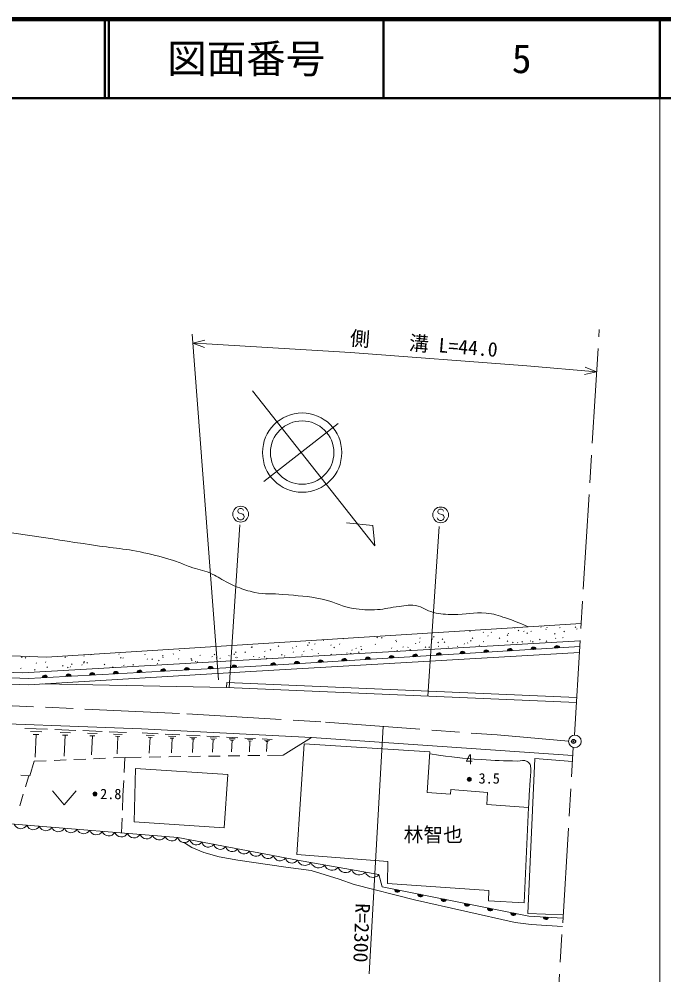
# Model space of a CAD drawing. Units: millimetres, scale not verified. Extents: x 40000 to 680000, y 20000 to 380000.
# Drawn here: x 497880 to 579500, y 259022 to 380000 of the extents above; entities that cross this region are included whole.
import ezdxf
from ezdxf.enums import TextEntityAlignment as Align

# ---------------------------------------------------------------- set-up
doc = ezdxf.new("R2010")
doc.units = ezdxf.units.MM
doc.header["$LTSCALE"] = 1000
doc.header["$PDMODE"] = 32
doc.header["$PDSIZE"] = 500
doc.linetypes.add('CHAIN', pattern=[18.5, 12, -1.5, 3.5, -1.5])
for name, color, linetype, lineweight in [('M-BGD', 7, 'Continuous', 13), ('M-BMK', 2, 'CHAIN', 13), ('M-BMK-SRVR', 3, 'Continuous', 13), ('M-STR-HTXT', 7, 'Continuous', 13), ('M-STR-STRC', 7, 'Continuous', 13), ('M-TTL', 2, 'Continuous', 140), ('M-TTL-BAND', 7, 'Continuous', 13), ('M-TTL-LINE', 7, 'Continuous', 50)]:
    doc.layers.add(name, color=color, linetype=linetype, lineweight=lineweight)
for name, color, linetype in [('M-BGD-HTXT', 7, 'Continuous'), ('M-OTRS', 6, 'Continuous'), ('M-TTL-TXT', 7, 'Continuous')]:
    doc.layers.add(name, color=color, linetype=linetype)
doc.styles.add('ＭＳ ゴシック', font='')
doc.styles.get('ＭＳ ゴシック').set_extended_font_data('MS Gothic')

msp = doc.modelspace()

# ---------------------------------------------------------------- linework, layer by layer
at = {"layer": 'M-BGD'}
for p, q in [((554918, 302463), (554989, 302534)), ((560577, 302918), (560619, 302959)), ((561067, 302581), (561138, 302652)), ((561726, 302477), (561797, 302547)), ((562671, 302479), (562742, 302549)), ((563910, 302998), (563980, 303069)), ((564537, 302728), (564608, 302799)), ((564662, 302964), (564732, 303034)), ((566304, 302937), (566374, 303008)), ((566854, 302459), (566925, 302530)), ((568278, 302988), (568348, 303058)), ((568432, 302762), (568503, 302833)), ((536355, 301324), (536425, 301394)), ((538879, 301576), (538905, 301603)), ((543181, 301678), (543252, 301749)), ((543774, 301661), (543845, 301732)), ((545534, 301327), (545605, 301398)), ((548593, 301603), (548664, 301673)), ((550150, 301507), (550220, 301578)), ((550356, 301774), (550426, 301845)), ((551443, 301467), (551514, 301538)), ((555020, 301268), (555091, 301338)), ((555030, 301269), (555101, 301339)), ((555229, 301613), (555300, 301683)), ((556609, 302345), (556679, 302416)), ((556628, 301170), (556698, 301241)), ((557196, 301890), (557267, 301961)), ((557624, 302341), (557694, 302411)), ((558664, 301600), (558735, 301671)), ((559666, 301224), (559737, 301294)), ((559668, 301995), (559738, 302065)), ((559772, 302200), (559842, 302270)), ((562147, 302228), (562217, 302299)), ((562571, 301243), (562641, 301314)), ((563770, 301449), (563841, 301520)), ((564601, 301240), (564672, 301310)), ((565653, 302161), (565724, 302231)), ((565759, 301582), (565830, 301652)), ((566670, 301671), (566741, 301742)), ((518168, 300057), (518238, 300128)), ((520879, 300465), (520892, 300477)), ((527249, 300471), (527320, 300542)), ((527368, 300456), (527438, 300527)), ((529657, 300127), (529728, 300198)), ((530678, 300590), (530749, 300661)), ((532479, 300368), (532549, 300439)), ((532935, 300573), (533006, 300644)), ((534379, 300728), (534450, 300799)), ((534563, 301016), (534633, 301086)), ((534922, 300158), (534992, 300229)), ((535286, 300864), (535357, 300934)), ((537319, 300728), (537390, 300799)), ((537726, 300416), (537796, 300487)), ((538420, 300840), (538490, 300910)), ((539984, 300086), (540055, 300157)), ((540502, 300319), (540573, 300390)), ((541127, 300550), (541198, 300620)), ((541183, 300161), (541254, 300232)), ((542932, 300823), (543003, 300894)), ((545000, 300340), (545070, 300411)), ((545615, 301160), (545686, 301231)), ((545709, 299991), (545780, 300062)), ((546452, 300484), (546522, 300554)), ((547075, 300445), (547146, 300516)), ((547351, 300143), (547421, 300214)), ((548044, 300946), (548115, 301017)), ((548546, 301102), (548616, 301173)), ((549300, 300474), (549371, 300545)), ((549744, 300474), (549814, 300545)), ((550901, 301049), (550972, 301120)), ((550925, 300577), (550996, 300647)), ((551694, 301108), (551765, 301179)), ((552181, 300492), (552252, 300563)), ((553330, 300571), (553400, 300641)), ((554205, 300899), (554275, 300970)), ((554625, 300991), (554696, 301061)), ((556100, 300705), (556171, 300776)), ((560331, 301056), (560402, 301126)), ((560955, 301034), (561026, 301104)), ((561532, 301148), (561603, 301218)), ((562861, 301150), (562932, 301221)), ((498189, 299206), (498260, 299276)), ((498646, 299106), (498717, 299176)), ((503661, 299212), (503732, 299283)), ((504790, 299449), (504814, 299473)), ((506078, 299348), (506148, 299418)), ((506978, 299525), (507049, 299596)), ((510484, 299593), (510555, 299663)), ((510723, 299121), (510794, 299192)), ((511006, 299098), (511076, 299169)), ((511205, 299858), (511220, 299873)), ((513779, 299536), (513849, 299606)), ((514077, 298946), (514148, 299016)), ((514677, 298960), (514748, 299031)), ((515545, 298776), (515616, 298847)), ((516032, 299376), (516103, 299447)), ((516054, 299169), (516124, 299240)), ((517372, 299600), (517442, 299671)), ((518036, 298992), (518107, 299062)), ((519630, 299005), (519700, 299076)), ((519721, 298809), (519792, 298880)), ((520751, 299430), (520822, 299500)), ((522284, 299272), (522354, 299342)), ((522566, 299546), (522637, 299617)), ((522825, 299142), (522896, 299213)), ((523295, 299051), (523365, 299122)), ((524410, 299396), (524481, 299467)), ((525065, 299570), (525136, 299640)), ((525280, 299176), (525351, 299246)), ((525284, 299833), (525355, 299904)), ((525436, 299142), (525507, 299212)), ((526468, 299823), (526538, 299893)), ((527542, 299291), (527613, 299362)), ((528234, 299143), (528305, 299214)), ((528899, 299255), (528970, 299325)), ((528938, 299946), (529009, 300017)), ((529189, 299046), (529260, 299117)), ((531103, 299490), (531173, 299560)), ((531458, 299379), (531529, 299450)), ((532554, 299824), (532625, 299895)), ((533650, 299511), (533721, 299582)), ((533873, 299936), (533944, 300007)), ((535717, 299680), (535788, 299751)), ((537355, 299527), (537426, 299598)), ((539336, 299731), (539407, 299802)), ((539834, 299668), (539905, 299739)), ((540860, 299830), (540930, 299901)), ((498057, 297796), (498128, 297866)), ((499847, 297590), (499918, 297660)), ((500025, 298451), (500095, 298522)), ((501213, 298576), (501283, 298647)), ((501390, 297933), (501461, 298004)), ((503366, 298114), (503436, 298185)), ((504025, 297890), (504095, 297961)), ((504325, 297976), (504396, 298047)), ((504520, 298303), (504591, 298374)), ((505808, 298226), (505879, 298297)), ((506028, 298480), (506099, 298551)), ((506071, 298611), (506142, 298682)), ((506449, 298471), (506519, 298542)), ((508649, 298262), (508720, 298333)), ((509712, 297948), (509783, 298019)), ((511091, 298171), (511162, 298242)), ((511427, 298013), (511430, 298016)), ((512287, 298245), (512358, 298316)), ((515358, 298387), (515429, 298457)), ((520191, 298641), (520261, 298711)), ((520406, 298606), (520476, 298676)), ((500869, 295857), (524139, 295385)), ((524139, 295385), (568418, 293510)), ((498609, 290219), (501491, 290108)), ((499316, 289831), (500756, 289776)), ((499662, 289457), (500382, 289429)), ((500022, 289443), (499911, 286562)), ((502410, 290072), (505052, 289971)), ((503058, 289717), (504378, 289666)), ((503375, 289374), (504036, 289348)), ((503705, 289361), (503603, 286719)), ((505963, 289935), (508381, 289842)), ((506556, 289610), (507765, 289563)), ((506846, 289296), (507451, 289273)), ((507149, 289284), (507055, 286867)), ((509285, 289807), (511493, 289722)), ((509826, 289510), (510930, 289467)), ((510091, 289223), (510643, 289202)), ((510367, 289212), (510282, 287005)), ((513477, 289644), (515478, 289545)), ((513965, 289369), (514965, 289320)), ((516348, 289503), (518206, 289411)), ((516801, 289247), (517730, 289202)), ((519073, 289368), (520796, 289283)), ((521659, 289241), (523254, 289162)), ((514202, 289107), (514703, 289082)), ((514453, 289094), (514354, 287094)), ((517022, 289004), (517486, 288981)), ((517254, 288992), (517163, 287134)), ((519493, 289132), (520355, 289089)), ((519698, 288906), (520129, 288884)), ((519913, 288895), (519828, 287172)), ((522048, 289022), (522846, 288982)), ((522238, 288813), (522636, 288793)), ((522437, 288803), (522358, 287208)), ((524114, 289120), (525587, 289047)), ((524473, 288918), (525210, 288881)), ((524648, 288724), (525016, 288706)), ((524832, 288715), (524760, 287242)), ((526444, 289005), (527801, 288938)), ((526775, 288819), (527454, 288785)), ((526936, 288641), (527276, 288624)), ((527106, 288632), (527039, 287275)), ((528655, 288896), (529903, 288835)), ((528959, 288725), (529583, 288694)), ((529108, 288561), (529420, 288546)), ((529264, 288553), (529202, 287306)), ((523338, 286723), (521838, 286701)), ((525838, 286759), (524338, 286737)), ((528338, 286794), (526838, 286773)), ((531313, 286837), (529338, 286808)), ((499768, 286057), (499245, 284221)), ((501320, 286123), (499768, 286057)), ((503818, 286230), (502319, 286166)), ((506316, 286336), (504817, 286272)), ((508813, 286443), (507315, 286379)), ((511364, 286552), (509812, 286486)), ((511278, 286548), (511177, 284645)), ((513339, 286580), (511364, 286552)), ((515839, 286616), (514339, 286594)), ((518339, 286651), (516839, 286630)), ((520839, 286687), (519339, 286666)), ((499245, 284221), (498112, 284285)), ((499111, 284229), (498688, 282834)), ((511125, 283646), (511024, 281743)), ((502090, 282327), (503590, 280527)), ((503590, 280527), (505090, 282327)), ((498398, 281877), (497962, 280441)), ((511024, 281743), (510954, 279869)), ((510916, 278870), (510845, 276995))]:
    msp.add_line(p, q, dxfattribs=at)
for points in [[(569029, 303485), (501340, 299256), (443001, 301486), (416342, 300673), (390038, 301032)], [(395402, 298354), (419747, 297965), (422650, 298385), (441448, 299381), (498289, 297257), (568897, 301324)], [(568851, 300579), (527191, 298048), (499063, 296547), (441784, 298747), (419747, 297965)], [(395110, 297829), (419864, 297375), (441779, 297950), (499071, 295750), (527221, 297422), (568806, 299844)], [(568457, 294151), (524166, 296027), (524139, 295385)], [(465997, 283599), (472434, 291589), (488398, 291114), (513384, 290149), (534899, 289089)], [(531313, 286837), (534899, 289089), (567970, 286810)], [(567923, 286026), (563175, 286397), (562291, 266777), (566753, 266634)], [(467929, 280099), (483767, 278986), (490940, 278554), (497249, 278090), (517978, 276421), (533103, 273534), (543429, 271715)], [(566664, 265157), (562719, 265384), (560685, 265656), (547926, 268510), (540273, 270447), (538387, 271125), (534854, 272229), (531652, 272646), (525559, 273542), (523190, 273975), (521260, 274519), (519739, 275159), (518795, 275736)], [(543429, 271715), (543817, 270182), (562392, 266457), (566726, 266194)]]:
    msp.add_lwpolyline(points, dxfattribs=at)
for points in [[(549886, 287270), (533978, 288263), (533047, 274262), (544564, 273375), (544521, 270597), (557333, 269697), (557301, 268384), (561816, 268160), (562365, 280219), (557087, 280599), (557167, 282120), (552524, 282472), (552492, 281912), (549514, 282088)], [(512612, 285147), (524295, 284388), (523856, 277635), (512444, 278377)]]:
    msp.add_lwpolyline(points, close=True, dxfattribs=at)
for centre, radius in [((554853, 283782), 250), ((554853, 283782), 204), ((554853, 283782), 159), ((554853, 283782), 114), ((554853, 283782), 68.2), ((554853, 283782), 22.7), ((507481, 281932), 250), ((507481, 281932), 204), ((507481, 281932), 159), ((507481, 281932), 114), ((507481, 281932), 68.2), ((507481, 281932), 22.7)]:
    msp.add_circle(centre, radius, dxfattribs=at)
for centre, radius, start, end in [((557008, 299805), 354, 12.27383, 174.67901), ((557008, 299805), 283, 14.49787, 172.45497), ((560002, 299987), 354, 12.27383, 174.67901), ((560002, 299987), 283, 14.49787, 172.45497), ((560002, 299987), 212, 18.2442, 168.70864), ((560002, 299987), 142, 25.95593, 160.99692), ((560002, 299987), 100, 36.27359, 150.67925), ((562997, 300169), 354, 12.27383, 174.67901), ((562997, 300169), 283, 14.49787, 172.45497), ((562997, 300169), 212, 18.2442, 168.70864), ((562997, 300169), 142, 25.95593, 160.99692), ((562997, 300169), 100, 36.27359, 150.67925), ((565991, 300351), 354, 12.27383, 174.67901), ((565991, 300351), 283, 14.49787, 172.45497), ((565991, 300351), 212, 18.2442, 168.70864), ((565991, 300351), 142, 25.95593, 160.99692), ((565991, 300351), 100, 36.27359, 150.67925), ((536047, 298532), 354, 12.27383, 174.67901), ((536047, 298532), 283, 14.49787, 172.45497), ((539041, 298714), 354, 12.27383, 174.67901), ((539041, 298714), 283, 14.49787, 172.45497), ((539041, 298714), 212, 18.2442, 168.70864), ((539041, 298714), 142, 25.95593, 160.99692), ((542036, 298896), 354, 12.27383, 174.67901), ((542036, 298896), 283, 14.49787, 172.45497), ((542036, 298896), 212, 18.2442, 168.70864), ((542036, 298896), 142, 25.95593, 160.99692), ((542036, 298896), 100, 36.27359, 150.67925), ((545030, 299077), 354, 12.27383, 174.67901), ((545030, 299077), 283, 14.49787, 172.45497), ((545030, 299077), 212, 18.2442, 168.70864), ((545030, 299077), 142, 25.95593, 160.99692), ((545030, 299077), 100, 36.27359, 150.67925), ((548025, 299259), 354, 12.27383, 174.67901), ((548025, 299259), 283, 14.49787, 172.45497), ((548025, 299259), 212, 18.2442, 168.70864), ((548025, 299259), 142, 25.95593, 160.99692), ((548025, 299259), 100, 36.27359, 150.67925), ((551019, 299441), 354, 12.27383, 174.67901), ((551019, 299441), 283, 14.49787, 172.45497), ((551019, 299441), 212, 18.2442, 168.70864), ((551019, 299441), 142, 25.95593, 160.99692), ((551019, 299441), 100, 36.27359, 150.67925), ((554014, 299623), 354, 12.27383, 174.67901), ((554014, 299623), 283, 14.49787, 172.45497), ((554014, 299623), 212, 18.2442, 168.70864), ((554014, 299623), 142, 25.95593, 160.99692), ((554014, 299623), 100, 36.27359, 150.67925), ((557008, 299805), 212, 18.2442, 168.70864), ((557008, 299805), 142, 25.95593, 160.99692), ((557008, 299805), 100, 36.27359, 150.67925), ((516126, 297403), 354, 11.85105, 174.25622), ((516126, 297403), 283, 14.07508, 172.03218), ((516126, 297403), 212, 17.82141, 168.28586), ((519122, 297563), 354, 11.85105, 174.25622), ((519122, 297563), 283, 14.07508, 172.03218), ((519122, 297563), 212, 17.82141, 168.28586), ((519122, 297563), 142, 25.53314, 160.57413), ((519122, 297563), 100, 35.8508, 150.25647), ((522117, 297723), 354, 11.85105, 174.25622), ((522117, 297723), 283, 14.07508, 172.03218), ((522117, 297723), 212, 17.82141, 168.28586), ((522117, 297723), 142, 25.53314, 160.57413), ((522117, 297723), 100, 35.8508, 150.25647), ((525113, 297883), 354, 11.85105, 174.25622), ((525113, 297883), 283, 14.07508, 172.03218), ((525113, 297883), 212, 17.82141, 168.28586), ((525113, 297883), 142, 25.53314, 160.57413), ((525113, 297883), 100, 35.8508, 150.25647), ((530058, 298168), 354, 12.27383, 174.67901), ((530058, 298168), 283, 14.49787, 172.45497), ((530058, 298168), 212, 18.2442, 168.70864), ((530058, 298168), 142, 25.95593, 160.99692), ((530058, 298168), 100, 36.27359, 150.67925), ((533052, 298350), 354, 12.27383, 174.67901), ((533052, 298350), 283, 14.49787, 172.45497), ((533052, 298350), 212, 18.2442, 168.70864), ((533052, 298350), 142, 25.95593, 160.99692), ((533052, 298350), 100, 36.27359, 150.67925), ((536047, 298532), 212, 18.2442, 168.70864), ((536047, 298532), 142, 25.95593, 160.99692), ((536047, 298532), 100, 36.27359, 150.67925), ((539041, 298714), 100, 36.27359, 150.67925), ((501147, 296604), 354, 11.85105, 174.25622), ((501147, 296604), 283, 14.07508, 172.03218), ((501147, 296604), 212, 17.82141, 168.28586), ((501147, 296604), 142, 25.53314, 160.57413), ((501147, 296604), 100, 35.8508, 150.25647), ((504143, 296764), 354, 11.85105, 174.25622), ((504143, 296764), 283, 14.07508, 172.03218), ((504143, 296764), 212, 17.82141, 168.28586), ((504143, 296764), 142, 25.53314, 160.57413), ((504143, 296764), 100, 35.8508, 150.25647), ((507139, 296924), 354, 11.85105, 174.25622), ((507139, 296924), 283, 14.07508, 172.03218), ((507139, 296924), 212, 17.82141, 168.28586), ((507139, 296924), 142, 25.53314, 160.57413), ((507139, 296924), 100, 35.8508, 150.25647), ((510134, 297084), 354, 11.85105, 174.25622), ((510134, 297084), 283, 14.07508, 172.03218), ((510134, 297084), 212, 17.82141, 168.28586), ((510134, 297084), 142, 25.53314, 160.57413), ((510134, 297084), 100, 35.8508, 150.25647), ((513130, 297244), 354, 11.85105, 174.25622), ((513130, 297244), 283, 14.07508, 172.03218), ((513130, 297244), 212, 17.82141, 168.28586), ((513130, 297244), 142, 25.53314, 160.57413), ((513130, 297244), 100, 35.8508, 150.25647), ((516126, 297403), 142, 25.53314, 160.57413), ((516126, 297403), 100, 35.8508, 150.25647), ((498077, 278414), 890, 201.37671, 329.41931), ((499672, 278286), 890, 201.37671, 329.41931), ((501267, 278157), 890, 201.37671, 329.41931), ((502861, 278029), 890, 201.37671, 329.41931), ((504456, 277901), 890, 201.37671, 329.41931), ((506050, 277772), 890, 201.37671, 329.41931), ((507645, 277644), 890, 201.37671, 329.41931), ((509239, 277516), 890, 201.37671, 329.41931), ((510834, 277387), 890, 201.37671, 329.41931), ((512428, 277259), 890, 201.37671, 329.41931), ((514023, 277131), 890, 201.37671, 329.41931), ((515617, 277002), 890, 201.37671, 329.41931), ((517212, 276874), 890, 201.37671, 329.41931), ((518798, 276614), 843, 193.19205, 325.19291), ((520311, 276325), 843, 193.19205, 325.19291), ((521823, 276036), 843, 193.19205, 325.19291), ((523336, 275747), 843, 193.19205, 325.19291), ((524848, 275459), 843, 193.19205, 325.19291), ((526361, 275170), 843, 193.19205, 325.19291), ((527873, 274881), 843, 193.19205, 325.19291), ((529386, 274592), 843, 193.19205, 325.19291), ((530899, 274304), 843, 193.19205, 325.19291), ((532411, 274015), 843, 193.19205, 325.19291), ((534053, 273888), 1013, 200.4507, 319.5722), ((535774, 273585), 1013, 200.4507, 319.5722), ((537495, 273282), 1013, 200.4507, 319.5722), ((539216, 272979), 1013, 200.4507, 319.5722), ((540937, 272675), 1013, 200.4507, 319.5722), ((542658, 272372), 1013, 200.4507, 319.5722), ((545762, 269847), 354, 177.45899, 339.86417), ((545762, 269847), 283, 179.68303, 337.64013), ((545762, 269847), 212, 183.42935, 333.8938), ((545762, 269847), 142, 191.14108, 326.18207), ((545762, 269847), 100, 201.45875, 315.86441), ((548703, 269257), 354, 177.45899, 339.86417), ((548703, 269257), 283, 179.68303, 337.64013), ((548703, 269257), 212, 183.42935, 333.8938), ((548703, 269257), 142, 191.14108, 326.18207), ((548703, 269257), 100, 201.45875, 315.86441), ((551645, 268667), 354, 177.45899, 339.86417), ((551645, 268667), 283, 179.68303, 337.64013), ((551645, 268667), 212, 183.42935, 333.8938), ((551645, 268667), 142, 191.14108, 326.18207), ((551645, 268667), 100, 201.45875, 315.86441), ((554586, 268078), 354, 177.45899, 339.86417), ((554586, 268078), 283, 179.68303, 337.64013), ((554586, 268078), 212, 183.42935, 333.8938), ((554586, 268078), 142, 191.14108, 326.18207), ((554586, 268078), 100, 201.45875, 315.86441), ((557527, 267488), 354, 177.45899, 339.86417), ((557527, 267488), 283, 179.68303, 337.64013), ((557527, 267488), 212, 183.42935, 333.8938), ((557527, 267488), 142, 191.14108, 326.18207), ((557527, 267488), 100, 201.45875, 315.86441), ((560469, 266898), 354, 177.45899, 339.86417), ((560469, 266898), 283, 179.68303, 337.64013), ((560469, 266898), 212, 183.42935, 333.8938), ((560469, 266898), 142, 191.14108, 326.18207), ((560469, 266898), 100, 201.45875, 315.86441), ((564563, 266380), 354, 185.32535, 347.73053), ((564563, 266380), 283, 187.54939, 345.50649), ((564563, 266380), 212, 191.29571, 341.76016), ((564563, 266380), 142, 199.00744, 334.04843), ((564563, 266380), 100, 209.3251, 323.73077)]:
    msp.add_arc(centre, radius, start, end, dxfattribs=at)
for points, knots in [([(377278, 307402), (379679, 307489), (380307, 307509), (382245, 307628), (383937, 307732), (384909, 307622), (386572, 307947), (391459, 308902), (394025, 310143), (398764, 311672), (403153, 313089), (405507, 314210), (409940, 315482), (411174, 315837), (411884, 315990), (413157, 316160), (416493, 316603), (418402, 316394), (421762, 316575), (429516, 316994), (433852, 317356), (441605, 317768), (445638, 317983), (447897, 318131), (451935, 318192), (457161, 318270), (460089, 318058), (465312, 317853), (469814, 317676), (472335, 317529), (476827, 317176), (482758, 316709), (486079, 316393), (491982, 315652), (497881, 314910), (501164, 314335), (507043, 313447), (509826, 313027), (511425, 312994), (514165, 312350), (515592, 312014), (516395, 311822), (517785, 311356), (518485, 311121), (518847, 310906), (519546, 310668), (520510, 310338), (521099, 310291), (522039, 309894), (522870, 309543), (523264, 309199), (524071, 308794), (524626, 308514), (524931, 308341), (525510, 308116), (526349, 307791), (526831, 307625), (527711, 307439), (529074, 307150), (529881, 307318), (531267, 307185), (533223, 306998), (534339, 306995), (536263, 306592), (537659, 306300), (538352, 305795), (539747, 305500), (540943, 305246), (541644, 305223), (542867, 305238), (543955, 305251), (544547, 305486), (545630, 305593), (546584, 305687), (547131, 305915), (548078, 305768), (549005, 305624), (549409, 305133), (550317, 304899), (551283, 304650), (551860, 304666), (552857, 304645), (554479, 304611), (555389, 304935), (557006, 304814), (557986, 304741), (558507, 304491), (559446, 304200), (560599, 303842), (560997, 303652), (562321, 303066)], [0, 0, 0, 0, 1, 1, 1, 2, 2, 2, 3, 3, 3, 4, 4, 4, 5, 5, 5, 6, 6, 6, 7, 7, 7, 8, 8, 8, 9, 9, 9, 10, 10, 10, 11, 11, 11, 12, 12, 12, 13, 13, 13, 14, 14, 14, 15, 15, 15, 16, 16, 16, 17, 17, 17, 18, 18, 18, 19, 19, 19, 20, 20, 20, 21, 21, 21, 22, 22, 22, 23, 23, 23, 24, 24, 24, 25, 25, 25, 26, 26, 26, 27, 27, 27, 28, 28, 28, 29, 29, 29, 30, 30, 30, 30]), ([(549911, 286989), (552985, 286577), (553838, 286440), (556372, 286269), (558161, 286148), (559167, 286147), (560959, 286077), (561448, 286058), (561787, 286279), (562210, 286034), (562384, 285934), (562479, 285848), (562573, 285671), (562655, 285519), (562629, 285406), (562637, 285233), (562681, 284317), (562564, 283804), (562515, 282888), (562458, 281845), (562439, 281519), (562365, 280219)], [0, 0, 0, 0, 1, 1, 1, 2, 2, 2, 3, 3, 3, 4, 4, 4, 5, 5, 5, 6, 6, 6, 7, 7, 7, 7])]:
    msp.add_open_spline(points, degree=3, knots=knots, dxfattribs=at)
at = {"layer": 'M-BMK'}
for p, q in [((568165, 289379), (571310, 340714)), ((565578, 247156), (568030, 287806))]:
    msp.add_line(p, q, dxfattribs=at)
msp.add_lwpolyline([(469252, 294344), (519094, 292077), (536660, 291009), (558376, 289392), (567429, 288606)], dxfattribs=at)
at = {"layer": 'M-BMK-SRVR'}
for p, q in [((527411, 332933), (542911, 313318)), ((538270, 328835), (528873, 321457)), ((542662, 315905), (539326, 316261)), ((542911, 313318), (542662, 315905)), ((543967, 290465), (542191, 259140))]:
    msp.add_line(p, q, dxfattribs=at)
for centre, radius in [((533711, 325134), 5016), ((533711, 325134), 4013), ((568229, 288581), 800)]:
    msp.add_circle(centre, radius, dxfattribs=at)
at = {"layer": 'M-OTRS'}
msp.add_point((568066, 288573), dxfattribs=at)
at = {"layer": 'M-STR-HTXT'}
for p, q in [((523118, 296374), (519770, 340138)), ((519859, 338971), (521378, 339352)), ((519859, 338971), (521337, 338453)), ((570982, 335354), (569448, 335035)), ((570982, 335354), (569526, 335932))]:
    msp.add_line(p, q, dxfattribs=at)
msp.add_lwpolyline([(519859, 338971), (521581, 338893), (539823, 337784), (562147, 336122), (570982, 335354)], dxfattribs=at)
at = {"layer": 'M-STR-STRC'}
for p, q in [((525557, 316788), (525466, 316970)), ((525648, 317970), (525557, 317788)), ((525557, 317788), (525557, 317697)), ((525557, 317697), (525648, 317515)), ((525830, 318061), (525648, 317970)), ((525648, 317515), (526194, 317334)), ((526012, 318061), (525830, 318061)), ((526194, 317970), (526012, 318061)), ((526285, 317788), (526194, 317970)), ((526194, 317334), (526285, 317243)), ((526285, 317243), (526376, 317061)), ((526376, 316970), (526285, 316788)), ((526376, 317061), (526376, 316970)), ((550967, 317881), (550876, 317700)), ((550876, 317700), (550876, 317609)), ((550876, 317609), (550967, 317427)), ((551149, 317972), (550967, 317881)), ((550967, 317427), (551512, 317245)), ((551330, 317972), (551149, 317972)), ((551512, 317881), (551330, 317972)), ((551603, 317700), (551512, 317881)), ((551512, 317245), (551603, 317154)), ((551603, 317154), (551694, 316972)), ((551694, 316972), (551694, 316881)), ((525814, 315991), (524487, 295370)), ((525648, 316697), (525557, 316788)), ((525830, 316606), (525648, 316697)), ((526012, 316606), (525830, 316606)), ((526194, 316697), (526012, 316606)), ((526285, 316788), (526194, 316697)), ((551056, 315764), (549609, 294306)), ((550876, 316700), (550785, 316881)), ((550967, 316609), (550876, 316700)), ((551149, 316518), (550967, 316609)), ((551330, 316518), (551149, 316518)), ((551512, 316609), (551330, 316518)), ((551603, 316700), (551512, 316609)), ((551694, 316881), (551603, 316700))]:
    msp.add_line(p, q, dxfattribs=at)
for centre in [(525921, 317334), (551240, 317245)]:
    msp.add_circle(centre, 1000, dxfattribs=at)
at = {"layer": 'M-TTL'}
msp.add_line((680000, 380000), (40000, 380000), dxfattribs=at)
at = {"layer": 'M-TTL-BAND'}
msp.add_line((579000, 20000), (579000, 370000), dxfattribs=at)
at = {"layer": 'M-TTL-LINE'}
for p, q in [((508747, 380000), (508747, 370000)), ((509247, 380000), (509247, 370000)), ((543997, 380000), (543997, 370000)), ((579000, 380000), (579000, 370000)), ((40000, 370000), (680000, 370000))]:
    msp.add_line(p, q, dxfattribs=at)

# ---------------------------------------------------------------- texts
at = {"layer": 'M-BGD', "style": 'ＭＳ ゴシック'}
for s, p in [('4', (554401, 285263)), ('3.5', (556041, 282841)), ('2.8', (508135, 280869))]:
    msp.add_text(s, height=1320, dxfattribs=at).set_placement(p, align=Align.BOTTOM_LEFT)
at = {"layer": 'M-BGD-HTXT', "style": 'ＭＳ ゴシック'}
msp.add_text('林智也', height=1833, dxfattribs=at).set_placement((550309, 276767), align=Align.MIDDLE_CENTER)
at = {"layer": 'M-BMK-SRVR', "style": 'ＭＳ ゴシック'}
msp.add_text('R=2300', height=1833, rotation=267.721, dxfattribs=at).set_placement((541398, 268075), align=Align.MIDDLE_LEFT)
at = {"layer": 'M-STR-HTXT', "style": 'ＭＳ ゴシック'}
msp.add_text('側\u3000\u3000溝 L=44.0', height=1833, rotation=355.369, dxfattribs=at).set_placement((549117, 338905), align=Align.MIDDLE_CENTER)
at = {"layer": 'M-TTL-TXT', "style": 'ＭＳ ゴシック'}
for s, p in [('図面番号', (526622, 375000)), ('5', (561497, 375000))]:
    msp.add_text(s, height=3666, dxfattribs=at).set_placement(p, align=Align.MIDDLE_CENTER)

doc.saveas('drawing.dxf')
